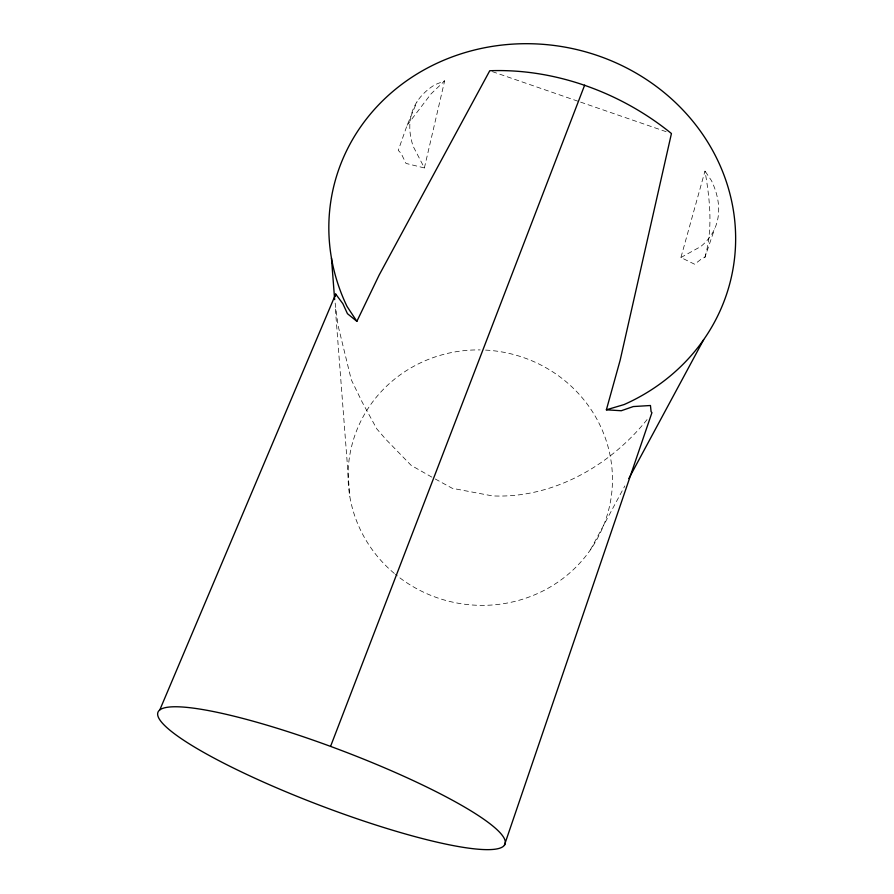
<?xml version="1.0" encoding="UTF-8"?>
<svg xmlns="http://www.w3.org/2000/svg" width="894" height="894" viewBox="0 0 894 894"><rect width="100%" height="100%" fill="white"/><g stroke="black" fill="none" stroke-linecap="round" stroke-linejoin="round"><path stroke-width="0.67" stroke-dasharray="4.47 3.35" d="M704.897 257.383C713.066 229.222 709.981 199.518 704.975 171.033L680.915 257.528L694.649 264.244L702.125 258.4L704.897 257.383L714.664 228.73M424.382 167.938L444.642 80.862L434.92 84.718A162.205 85.064 21 0 0 413.173 146.325L424.382 167.938L406.01 163.423L401.082 153.321L398.266 150.371L407.116 125.249L417.14 101.581M590.42 549.832L624.85 485.934M407.116 125.249L431.076 93.848L444.642 80.862M647.055 419.599C610.121 465.83 552.727 498.651 492.449 495.902L452.308 488.314L433.076 477.798M680.915 257.528L700.695 246.588A162.205 85.064 21 0 0 711.423 180.554L704.975 171.033M492.393 71.643L579.278 101.67M580.597 102.128L667.494 132.156M431.869 477.139L411.117 465.327L385.75 439.222L376.81 428.885L362.338 402.423L351.286 379.76L338.044 325.438L334.971 301.569M335.384 309.123L349.822 496.516M485.587 350.09A132.401 127.529 11.7 0 1 603.573 525.448A132.401 127.529 11.7 0 1 395.383 574.328M394.31 573.434A132.401 127.529 11.7 0 1 356.237 431.623A132.401 127.529 11.7 0 1 480.156 349.912"/><path stroke-width="1.34" d="M335.284 296.294L335.708 294.081L342.86 303.681L347.442 313.671L356.874 321.337L379.134 275.084L489.756 70.738C554.939 68.29 621.028 92.563 671.439 133.53L620.168 360.159L606.378 409.81L621.274 410.737L633.287 406.558L650.452 405.507L651.1 411.698L651.949 412.615L504.406 845.232A185.65 29.48 20.8 0 1 229.311 765.979A185.65 29.48 20.8 0 1 260.713 723.347A185.65 29.48 20.8 0 1 504.406 845.232M330.568 746.378L584.665 85.12M159.814 709.892L335.708 294.081M628.828 478.558L703.645 339.709M606.378 409.81L624.079 404.569A203.944 188.869 11.1 0 0 715.01 154.953A203.944 188.869 11.1 0 0 445.547 59.496A203.944 188.869 11.1 0 0 347.017 306.418L356.874 321.337M331.451 258.064L334.658 299.613"/></g></svg>
